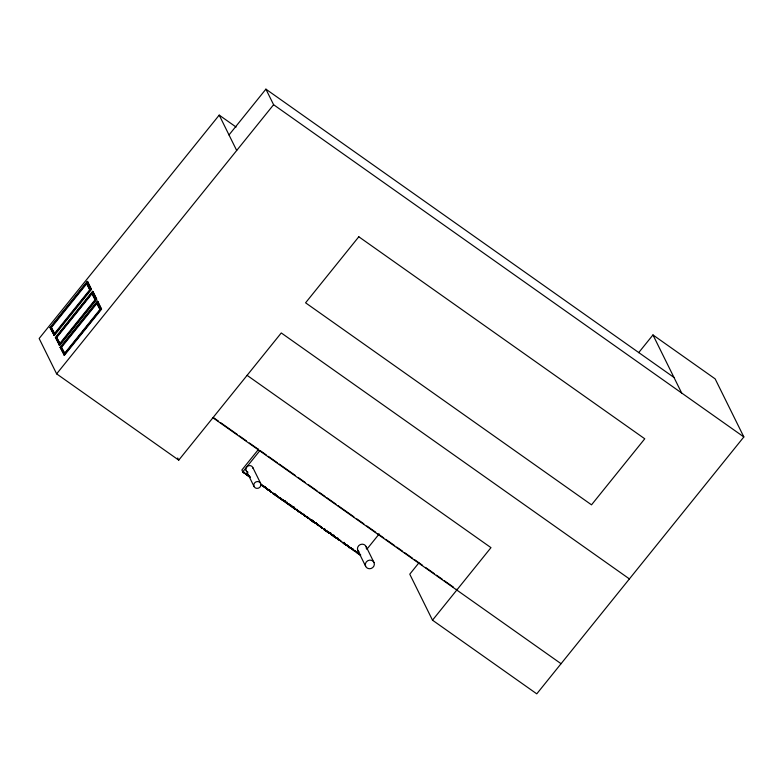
<?xml version="1.0" encoding="UTF-8"?>
<svg xmlns="http://www.w3.org/2000/svg" width="783" height="783" viewBox="0 0 783 783"><rect width="100%" height="100%" fill="white"/><g stroke="black" fill="none" stroke-linecap="round" stroke-linejoin="round"><path stroke-width="1.17" d="M316.772 523.377L315.872 523.347L316.038 522.731M319.973 526.587L317.438 524.13L319.347 526.049M320.296 526.186L318.466 524.992M249.033 475.712L242.857 472.325L244.785 472.717M309.079 518.757L305.879 516.408M356.647 551.809L358.624 553.317M236.094 127.052L219.211 115.121L39.15 338.501L56.63 373.863L178.749 460.14L281.273 332.951L629.405 578.911M50.043 327.529L87.256 281.381L87.706 281.704L91.494 289.358L54.291 335.506L50.043 327.529L54.291 335.506M51.052 327.088L54.8 334.057L51.052 327.088L87.706 281.704M51.512 327.411L86.884 283.534L86.424 283.211L89.712 289.857L54.34 333.734M53.831 335.183L91.034 289.035L87.256 281.381M55.387 337.483L92.59 291.335L93.05 291.658L96.828 299.302L59.625 345.46L55.387 337.483L55.847 337.806M56.396 337.042L60.134 344.001L56.396 337.042L91.768 293.165L95.037 299.175M59.645 333.098L93.05 291.658M56.856 337.365L92.228 293.488M59.674 343.678L95.046 299.801L91.768 293.165M59.165 345.137L96.378 298.979L92.59 291.335M229.008 134.94L265.907 89.154L673.977 377.455M60.164 347.309L97.376 301.161L97.826 301.484L101.614 309.138L64.412 355.286L60.164 347.309L64.412 355.286M60.624 347.642L97.826 301.484M61.632 347.192L97.004 303.315L96.544 302.992L100.283 309.96L64.92 353.838L61.172 346.869L64.92 353.838M64.46 353.515L99.832 309.637M63.952 354.963L101.154 308.815L97.376 301.161M56.63 373.863L273.6 104.707L265.907 89.154M258.654 449.188L241.869 470.006L242.779 471.855L249.767 476.788M242.779 471.855L259.623 450.959M243.464 472.746L243.973 472.139M244.805 473.519L246.107 473.999M248.407 475.614C249.278 477.532 244.012 472.952 247.105 474.537M250.071 477.424L249.503 477.013L250.394 477.023M265.055 486.664L262.98 485.803M264.977 487.555L265.183 486.909M265.789 487.966C266.435 486.586 265.466 488.866 264.86 487.3M266.445 487.476L265.917 488.21L266.797 489.228L267.111 488.837L265.3 487.153M268.168 489.277L267.845 489.669L267.404 488.778M268.05 490.119L267.815 489.336L268.05 490.119L269.235 489.747L269.929 491.45L268.912 490.148M269.929 491.45L269.577 489.688M270.585 491.91L271.476 491.92L270.585 491.91L269.91 490.549L270.487 490.961M272.748 493.437L275.009 494.23L275.685 495.512L272.748 493.437L273.835 493.319L275.685 495.512M273.355 493.867L273.541 493.652M274.676 493.828L273.717 493.476M276.086 495.796L276.986 495.805L276.086 495.796L275.41 494.435L275.988 494.846M277.094 496.51L278.043 496.559L277.72 496.951L277.006 495.972M278.454 497.469L279.355 497.489L279.042 497.88L278.171 496.902M279.492 498.037L279.815 497.645L281.596 499.065L281.273 499.466L279.492 498.037L280.901 498.409M281.929 499.926L282.829 499.936L281.929 499.926L281.263 498.565M283.064 499.848L283.505 500.738L283.828 500.337M283.72 501.189L284.895 500.817L285.912 502.118L285.599 502.52L283.162 500.797L284.033 500.787M285.247 500.758L283.505 500.738M286.01 502.647L286.333 502.246L288.115 503.675L287.801 504.076L286.01 502.647L287.42 503.019M286.999 502.157L286.793 502.803L287.116 502.412M289.964 504.692L289.641 505.084L289.847 504.448M291.697 505.319L291.364 505.808L289.553 504.683M292.049 507.081L293.782 507.1L294.809 508.402L294.486 508.793L292.049 507.081L291.384 505.446M294.486 508.793L294.134 507.041M295.142 509.263L296.033 509.273L295.142 509.263L294.467 507.903L295.71 509.664M297.393 510.859C297.618 509.332 297.139 512.082 299.057 512.023L299.38 511.632L296.855 509.743L297.168 509.351M297.1 510.242L297.295 509.596M297.276 510.604L298.675 510.966M301.641 513.071L301.328 513.462L300.251 512.16M303.677 515.292L304.626 515.341L303.677 515.292L303.364 514.304L304.342 514.871M305.047 516.261L305.947 516.271L304.313 515.743M310.195 519.276L309.872 519.667L310.773 519.677M313.425 521.155L312.828 521.752L312.28 520.372L311.507 520.822L311.262 520.088M311.507 520.822L312.153 520.118M312.251 521.341L313.141 521.361M313.102 521.547L313.298 520.901M313.406 522.163L315.383 522.936L313.406 522.163L313.601 521.507M312.975 521.302L314.384 521.674M314.512 521.918L314.365 522.672L313.278 521.909M316.9 523.631L317.438 525.011L316.518 523.367M322.175 527.536L321.099 527.351L322.253 527.536M321.421 526.979C318.299 525.618 324.925 530.297 321.578 527.321M326.315 531.285L323.986 529.641L324.299 529.239L326.912 531.706C327.343 530.443 329.917 533.761 328.684 532.117M324.583 530.062L324.779 529.846M327.108 531.226L326.942 530.375M327.079 531.677C326.188 530.297 330.367 535.034 329.398 532.783M330.847 532.978L329.946 532.969L331.199 534.73L330.269 532.567M332.521 534.74L332.198 535.141L331.757 534.241M332.403 535.592L333.587 535.22L334.605 536.521L334.282 536.913L331.855 535.19L332.726 535.19M334.282 536.913L333.93 535.161M337.15 538.312L337.434 538.88L334.693 537.06L337.727 538.273M334.693 537.06L335.604 537.021M340.194 540.378L337.581 538.528L337.904 538.127M337.708 538.773C338.638 538.127 336.905 539.37 338.794 539.536M338.129 539.634L338.325 538.978L338.129 539.634L340.106 540.407M338.002 539.379L339.411 539.751M341.329 541.895L340.781 540.789M343.199 543.216L343.522 542.815L344.804 543.999L344.491 542.854L343.806 543.637L343.199 543.216L344.021 542.286L343.698 542.688L345.127 543.608M348.288 546.808C348.504 545.291 348.034 548.041 349.952 547.983L350.275 547.591L346.526 544.782L346.135 545.291L345.146 544.41L346.458 544.89M348.073 546.035L346.331 545.428L346.644 545.027M347.368 545.379L346.331 545.428M348.19 545.555L347.985 546.201M348.161 546.554L349.57 546.925M352.614 549.137L353.427 549.196M355.071 550.831L355.805 551.868L353.074 550.038L353.387 549.646M356.51 552.191L357.997 553.65L358.722 553.16M358.712 554.168L358.898 553.522L358.712 554.168L360.689 554.951L358.164 553.062M359.808 553.933L359.671 554.687L358.585 553.914M366.992 549.069L379.187 533.947M418.876 562.879L409.763 574.184L432.5 620.185L536.766 693.846L743.85 436.943L715.143 378.864L652.963 334.938L638.654 352.683M432.5 620.185L490.97 547.65L247.105 375.351M343.806 543.637L345.146 544.41M242.857 472.325L243.944 472.208M323.986 529.641L324.798 528.711M343.991 543.431L346.135 545.291M312.231 520.333L311.194 519.981M310.88 520.372L310.548 519.511M321.862 527.928L322.488 528.408M309.295 518.454L308.492 517.964M320.687 526.656L321.402 527.174M356.676 552.015L355.991 551.486M353.074 550.038L355.188 551.398L354.905 550.87M357.586 553.209L358.301 553.718M288.487 503.929L289.289 504.389M357.547 552.876L356.911 552.651L357.469 553.15M352.702 549.235L350.774 547.699M355.903 551.457L354.151 550.214M334.742 536.375L334.243 536.159L334.733 536.609M352.839 549.216L353.446 549.558M308.962 518.346L308.443 518.043M329.467 532.88L330.044 532.783M247.78 475.624L246.254 474.459M329.222 532.538L328.469 532.039M246.351 474.077L247.037 474.537M262.07 485.02L262.775 485.538M315.735 522.927L315.177 522.643L316.577 524.033M336.289 538.185L334.997 537.148M273.6 104.707L743.85 436.943M213.524 417.652L218.506 421.176M220.493 422.575L237.415 434.536M239.412 435.935L246.371 440.858M249.366 442.972L258.321 449.305M260.308 450.705L266.279 454.923M268.275 456.332L277.231 462.665M279.228 464.065L295.152 475.32M298.137 477.434L305.106 482.357M308.091 484.462L317.046 490.794M319.033 492.194L325.014 496.422M327 497.822L335.956 504.154M337.953 505.564L353.877 516.809M356.862 518.923L363.831 523.847M366.816 525.951L375.771 532.283M377.768 533.693L383.739 537.911M385.725 539.311L394.691 545.643M396.678 547.053L402.648 551.271M404.645 552.681L412.602 558.299M414.599 559.708L422.556 565.336M425.541 567.44L434.506 573.773M436.493 575.182L442.464 579.4M444.46 580.81L453.416 587.133M212.927 417.75L561.059 663.7M249.405 476.064L248.828 475.653L249.503 477.013M266.122 487.868L264.762 486.605M268.706 489.698L269.264 490.089M293.811 507.433L291.961 506.121M300.662 512.278L301.347 512.767M316.156 523.22L316.772 523.651M333.059 535.161L333.617 535.552M300.701 512.464L302.346 513.726L302.023 514.118L299.243 511.661M289.524 504.839C285.081 501.492 292.216 508.059 290.747 505.475M296.972 509.997L298.059 510.761M260.749 484.55L360.581 555.078M308.12 517.827L306.447 516.369M307.435 517.211L308.169 517.847M307.523 517.113L308.14 517.632L307.406 517.113M328.361 532.009L329.193 533.027L327.382 531.765M289.367 504.526L288.712 503.9M304.137 514.568L303.667 514.03M262.197 485.176L263.842 486.586M306.75 517.181L308.296 517.994M264.037 486.556L264.605 487.418L261.424 485M289.279 504.272L288.761 504.467L290.513 505.485M324.945 529.67L326.912 531.706M274.774 493.652L275.998 495.11M350.353 547.914L352.409 549.363M652.963 334.938L681.67 393.017M456.401 589.247L456.792 590.039M219.211 115.121L236.691 150.493M366.17 546.671L374.059 562.625A4.581 4.238 -26.3 0 1 369.145 568.722A4.581 4.238 -26.3 0 1 366.317 561.94A4.581 4.238 -26.3 0 1 374.059 562.625M357.743 550.273L365.622 566.236M351.43 548.149L351.9 549.157L350.53 547.513M347.075 545.066L347.75 546.426M319.493 525.579L319.895 526.391M312.153 520.392L312.828 521.752M309.774 518.718L310.45 520.078M304.959 515.312L305.624 516.672M281.831 498.977L282.506 500.337M280.608 498.105L281.273 499.466M278.366 496.52L279.042 497.88M252.831 467.568L260.71 483.522A3.651 3.377 -26.3 0 1 256.804 488.377A3.651 3.377 -26.3 0 1 254.553 482.984A3.651 3.377 -26.3 0 1 260.71 483.522M246.116 470.436L254.005 486.4M177.692 457.996L178.749 460.14M97.004 303.315L99.823 309.011M86.884 283.534L89.702 289.23M56.386 338.902L59.625 345.46M248.015 472.218A3.651 3.377 -26.3 0 1 247.35 466.365A3.651 3.377 -26.3 0 1 253.046 468.42M359.123 551.986A4.581 4.238 -26.3 0 1 360.327 544.557A4.581 4.238 -26.3 0 1 366.415 548.863M358.81 236.769L305.576 302.815L591.517 504.839L644.761 438.793L358.81 236.769M260.915 484.452L261.17 485.264L260.915 484.452"/></g></svg>
